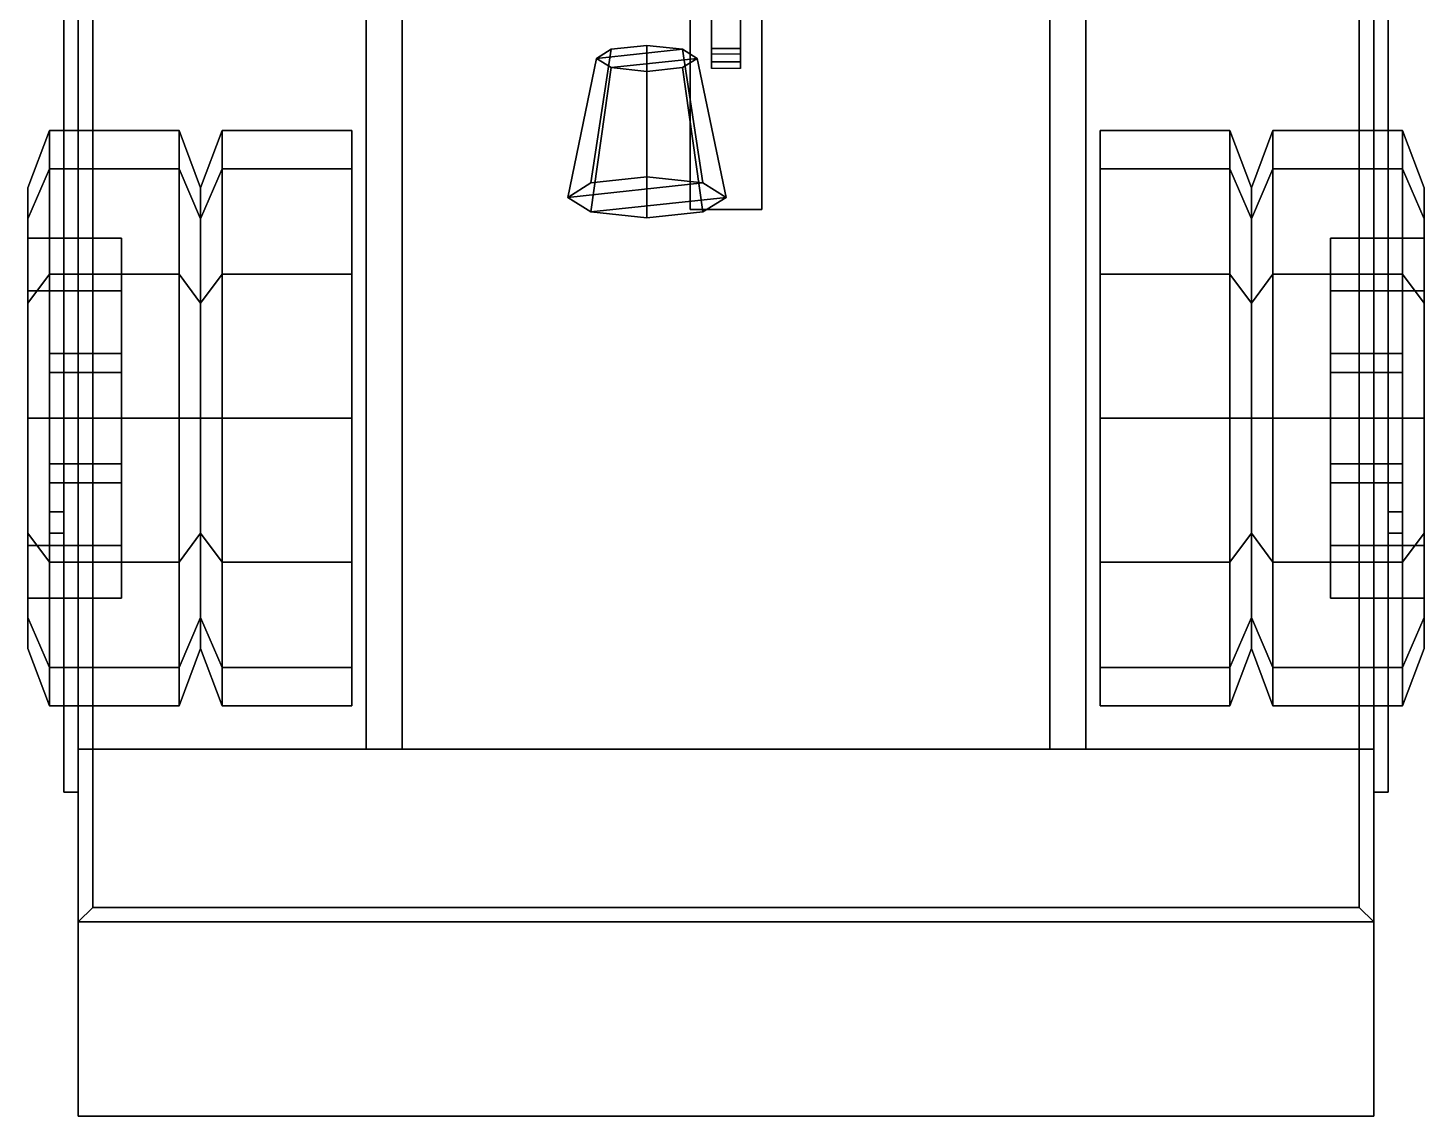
# Model space of a CAD drawing. Header units: millimetres. Extents: x -1 to 1, y -2.6 to 9.5.
# Drawn here: x -0.97 to 0.97, y -2.61 to -1.098 of the extents above; entities that cross this region are included whole.
import ezdxf

# ---------------------------------------------------------------- set-up
doc = ezdxf.new("R2010")
doc.units = ezdxf.units.MM
doc.layers.add('sleeve', color=5, linetype='Continuous')
doc.layers.add('wheels', color=2, linetype='Continuous')

msp = doc.modelspace()

# ---------------------------------------------------------------- linework, layer by layer
for points in [[(0.9, 0.11, 1.03), (0.9, -2.34, 1.03), (-0.9, -2.34, 1.03), (-0.9, 0.11, 1.03)], [(-0.9, 0.11, 1.99), (-0.9, 0.06, 1.26), (-0.9, -2.16, 1.26), (-0.9, -2.34, 1.99)], [(-0.88, 0.09, 1.99), (-0.9, 0.11, 1.99), (-0.9, -2.34, 1.99), (-0.88, -2.32, 1.99)], [(-0.9, 0.11, 1.03), (-0.9, -2.34, 1.03), (-0.9, -2.16, 1.05), (-0.9, 0.06, 1.05)], [(-0.5, 0.11, 0.6), (-0.5, -2.1, 0.6), (-0.5, -2.1, 1.03), (-0.5, 0.11, 1.03)], [(-0.45, 0.11, 0.6), (-0.45, -2.1, 0.6), (-0.5, -2.1, 0.6), (-0.5, 0.11, 0.6)], [(-0.5, -2.1, 1.03), (-0.45, -2.1, 1.03), (-0.45, 0.11, 1.03), (-0.5, 0.11, 1.03)], [(-0.45, 0.11, 1.03), (-0.45, -2.1, 1.03), (-0.45, -2.1, 0.6), (-0.45, 0.11, 0.6)], [(0.45, -2.1, 1.03), (0.5, -2.1, 1.03), (0.5, 0.11, 1.03), (0.45, 0.11, 1.03)], [(0.5, 0.11, 0.6), (0.5, -2.1, 0.6), (0.45, -2.1, 0.6), (0.45, 0.11, 0.6)], [(0.45, 0.11, 0.6), (0.45, -2.1, 0.6), (0.45, -2.1, 1.03), (0.45, 0.11, 1.03)], [(0.5, 0.11, 1.03), (0.5, -2.1, 1.03), (0.5, -2.1, 0.6), (0.5, 0.11, 0.6)], [(0.88, -2.32, 1.99), (0.9, -2.34, 1.99), (0.9, 0.11, 1.99), (0.88, 0.09, 1.99)], [(0.9, -2.34, 1.99), (0.9, -2.16, 1.26), (0.9, 0.06, 1.26), (0.9, 0.11, 1.99)], [(0.9, 0.06, 1.05), (0.9, -2.16, 1.05), (0.9, -2.34, 1.03), (0.9, 0.11, 1.03)], [(-0.88, 0.09, 1.05), (-0.88, -2.32, 1.05), (0.88, -2.32, 1.05), (0.88, 0.09, 1.05)], [(-0.88, -2.32, 1.99), (-0.88, -2.32, 1.05), (-0.88, 0.09, 1.05), (-0.88, 0.09, 1.99)], [(0.88, 0.09, 1.99), (0.88, 0.09, 1.05), (0.88, -2.32, 1.05), (0.88, -2.32, 1.99)], [(-0.92, 0.06, 1.26), (-0.92, -2.16, 1.26), (-0.9, -2.16, 1.26), (-0.9, 0.06, 1.26)], [(-0.92, 0.06, 1.05), (-0.92, -2.16, 1.05), (-0.92, -2.16, 1.26), (-0.92, 0.06, 1.26)], [(-0.9, 0.06, 1.05), (-0.9, -2.16, 1.05), (-0.92, -2.16, 1.05), (-0.92, 0.06, 1.05)], [(0.9, 0.06, 1.26), (0.9, -2.16, 1.26), (0.92, -2.16, 1.26), (0.92, 0.06, 1.26)], [(0.92, 0.06, 1.05), (0.92, -2.16, 1.05), (0.9, -2.16, 1.05), (0.9, 0.06, 1.05)], [(0.92, -2.16, 1.26), (0.92, -2.16, 1.05), (0.92, 0.06, 1.05), (0.92, 0.06, 1.26)], [(-0.92, -1.77, 1.22), (-0.92, -1.77, 1.01), (-0.94, -1.77, 1.01), (-0.94, -1.77, 1.22)], [(-0.94, -1.77, 1.01), (-0.94, -1.8, 1.01), (-0.94, -1.8, 1.22), (-0.94, -1.77, 1.22)], [(-0.92, -1.77, 1.01), (-0.92, -1.8, 1.01), (-0.94, -1.8, 1.01), (-0.94, -1.77, 1.01)], [(-0.94, -1.77, 1.22), (-0.94, -1.8, 1.22), (-0.92, -1.8, 1.22), (-0.92, -1.77, 1.22)], [(-0.92, -1.8, 1.05), (-0.92, -1.8, 1.01), (-0.92, -1.77, 1.01), (-0.92, -1.77, 1.05)], [(0.92, -1.77, 1.01), (0.92, -1.8, 1.01), (0.92, -1.8, 1.05), (0.92, -1.77, 1.05)], [(0.94, -1.77, 1.22), (0.94, -1.77, 1.01), (0.92, -1.77, 1.01), (0.92, -1.77, 1.22)], [(0.94, -1.77, 1.01), (0.94, -1.8, 1.01), (0.92, -1.8, 1.01), (0.92, -1.77, 1.01)], [(0.92, -1.77, 1.22), (0.92, -1.8, 1.22), (0.94, -1.8, 1.22), (0.94, -1.77, 1.22)], [(0.94, -1.8, 1.22), (0.94, -1.8, 1.01), (0.94, -1.77, 1.01), (0.94, -1.77, 1.22)], [(-0.94, -1.8, 1.22), (-0.94, -1.8, 1.01), (-0.92, -1.8, 1.01), (-0.92, -1.8, 1.22)], [(0.92, -1.8, 1.22), (0.92, -1.8, 1.01), (0.94, -1.8, 1.01), (0.94, -1.8, 1.22)], [(-0.9, -2.1, 0.58), (-0.9, -2.61, 0.58), (-0.9, -2.61, 1.03), (-0.9, -2.1, 1.03)], [(0.9, -2.1, 1.03), (0.9, -2.1, 0.58), (-0.9, -2.1, 0.58), (-0.9, -2.1, 1.03)], [(0.9, -2.1, 0.58), (0.9, -2.61, 0.58), (-0.9, -2.61, 0.58), (-0.9, -2.1, 0.58)], [(-0.5, -2.1, 0.6), (-0.45, -2.1, 0.6), (-0.45, -2.1, 1.03), (-0.5, -2.1, 1.03)], [(0.45, -2.1, 0.6), (0.5, -2.1, 0.6), (0.5, -2.1, 1.03), (0.45, -2.1, 1.03)], [(0.9, -2.61, 1.03), (0.9, -2.61, 0.58), (0.9, -2.1, 0.58), (0.9, -2.1, 1.03)], [(-0.92, -2.16, 1.26), (-0.92, -2.16, 1.05), (-0.9, -2.16, 1.05), (-0.9, -2.16, 1.26)], [(-0.9, -2.16, 1.26), (-0.9, -2.16, 1.05), (-0.9, -2.34, 1.03), (-0.9, -2.34, 1.99)], [(0.9, -2.16, 1.26), (0.9, -2.16, 1.05), (0.92, -2.16, 1.05), (0.92, -2.16, 1.26)], [(0.9, -2.34, 1.99), (0.9, -2.34, 1.03), (0.9, -2.16, 1.05), (0.9, -2.16, 1.26)], [(-0.88, -2.32, 1.99), (-0.9, -2.34, 1.99), (0.9, -2.34, 1.99), (0.88, -2.32, 1.99)], [(0.88, -2.32, 1.99), (0.88, -2.32, 1.05), (-0.88, -2.32, 1.05), (-0.88, -2.32, 1.99)], [(-0.9, -2.34, 1.03), (-0.9, -2.61, 1.03), (0.9, -2.61, 1.03), (0.9, -2.34, 1.03)], [(-0.9, -2.34, 1.99), (-0.9, -2.34, 1.03), (0.9, -2.34, 1.03), (0.9, -2.34, 1.99)], [(-0.9, -2.61, 1.03), (-0.9, -2.61, 0.58), (0.9, -2.61, 0.58), (0.9, -2.61, 1.03)]]:
    msp.add_3dface(points)
at = {"layer": 'sleeve'}
for points in [[(-0.05, -0.75, 2.32), (-0.05, -1.35, 2.32), (-0.05, -1.35, 2.5), (-0.05, -0.75, 2.5)], [(0.05, -0.75, 2.32), (0.05, -1.35, 2.32), (-0.05, -1.35, 2.32), (-0.05, -0.75, 2.32)], [(-0.05, -0.75, 2.5), (-0.05, -1.35, 2.5), (0.05, -1.35, 2.5), (0.05, -0.75, 2.5)], [(0.05, -1.35, 2.5), (0.05, -1.35, 2.32), (0.05, -0.75, 2.32), (0.05, -0.75, 2.5)], [(0.02, -1.0592, 2.1808), (0.02, -1.1264, 2.2814), (-0.02, -1.1264, 2.2814), (-0.02, -1.0592, 2.1808)], [(-0.02, -1.0733, 2.1667), (-0.02, -1.1449, 2.2737), (-0.02, -1.1264, 2.2814), (-0.02, -1.0592, 2.1808)], [(0.02, -1.0592, 2.1808), (0.02, -1.1264, 2.2814), (0.02, -1.1449, 2.2737), (0.02, -1.0733, 2.1667)], [(0.02, -1.0733, 2.1667), (0.02, -1.1449, 2.2737), (-0.02, -1.1449, 2.2737), (-0.02, -1.0733, 2.1667)], [(-0.11, -1.1219, 2.5976), (-0.1595, -1.1272, 2.5778), (-0.1878, -1.3131, 2.6569), (-0.11, -1.3047, 2.688)], [(-0.0605, -1.1272, 2.5778), (-0.18, -1.14, 2.53), (-0.1595, -1.1272, 2.5778), (-0.11, -1.1219, 2.5976)], [(-0.0605, -1.1272, 2.5778), (-0.11, -1.1219, 2.5976), (-0.11, -1.3047, 2.688), (-0.0322, -1.3131, 2.6569)], [(-0.1595, -1.1272, 2.5778), (-0.18, -1.14, 2.53), (-0.22, -1.3332, 2.5818), (-0.1878, -1.3131, 2.6569)], [(-0.18, -1.14, 2.53), (-0.1595, -1.1528, 2.4822), (-0.1878, -1.3533, 2.5066), (-0.22, -1.3332, 2.5818)], [(-0.04, -1.14, 2.53), (-0.1595, -1.1528, 2.4822), (-0.18, -1.14, 2.53), (-0.0605, -1.1272, 2.5778)], [(-0.0605, -1.1528, 2.4822), (-0.11, -1.1581, 2.4624), (-0.1595, -1.1528, 2.4822), (-0.04, -1.14, 2.53)], [(-0.04, -1.14, 2.53), (-0.0605, -1.1272, 2.5778), (-0.0322, -1.3131, 2.6569), (0, -1.3332, 2.5818)], [(-0.0605, -1.1528, 2.4822), (-0.04, -1.14, 2.53), (0, -1.3332, 2.5818), (-0.0322, -1.3533, 2.5066)], [(0.02, -1.1264, 2.2814), (0.02, -1.1341, 2.32), (-0.02, -1.1341, 2.32), (-0.02, -1.1264, 2.2814)], [(-0.02, -1.1449, 2.2737), (-0.02, -1.1541, 2.32), (-0.02, -1.1341, 2.32), (-0.02, -1.1264, 2.2814)], [(0.02, -1.1264, 2.2814), (0.02, -1.1341, 2.32), (0.02, -1.1541, 2.32), (0.02, -1.1449, 2.2737)], [(-0.1595, -1.1528, 2.4822), (-0.11, -1.1581, 2.4624), (-0.11, -1.3617, 2.4755), (-0.1878, -1.3533, 2.5066)], [(-0.11, -1.1581, 2.4624), (-0.0605, -1.1528, 2.4822), (-0.0322, -1.3533, 2.5066), (-0.11, -1.3617, 2.4755)], [(0.02, -1.1449, 2.2737), (0.02, -1.1541, 2.32), (-0.02, -1.1541, 2.32), (-0.02, -1.1449, 2.2737)], [(-0.11, -1.3047, 2.688), (-0.1878, -1.3131, 2.6569), (-0.22, -1.3332, 2.5818), (-0.0322, -1.3131, 2.6569)], [(-0.0322, -1.3131, 2.6569), (-0.22, -1.3332, 2.5818), (-0.1878, -1.3533, 2.5066), (0, -1.3332, 2.5818)], [(0, -1.3332, 2.5818), (-0.1878, -1.3533, 2.5066), (-0.11, -1.3617, 2.4755), (-0.0322, -1.3533, 2.5066)], [(-0.05, -1.35, 2.5), (-0.05, -1.35, 2.32), (0.05, -1.35, 2.32), (0.05, -1.35, 2.5)]]:
    msp.add_3dface(points, dxfattribs=at)
at = {"layer": 'wheels'}
for points in [[(-0.94, -1.2936, 0.61), (-0.94, -1.24, 0.41), (-0.97, -1.32, 0.41), (-0.97, -1.3629, 0.57)], [(-0.94, -1.24, 0.41), (-0.94, -1.2936, 0.21), (-0.97, -1.3629, 0.25), (-0.97, -1.32, 0.41)], [(-0.76, -1.2936, 0.61), (-0.76, -1.24, 0.41), (-0.94, -1.24, 0.41), (-0.94, -1.2936, 0.61)], [(-0.76, -1.24, 0.41), (-0.76, -1.2936, 0.21), (-0.94, -1.2936, 0.21), (-0.94, -1.24, 0.41)], [(-0.76, -1.9864, 0.21), (-0.76, -1.24, 0.41), (-0.76, -1.2936, 0.61), (-0.76, -2.04, 0.41)], [(-0.76, -1.84, 0.0636), (-0.76, -1.2936, 0.21), (-0.76, -1.24, 0.41), (-0.76, -1.9864, 0.21)], [(-0.76, -1.24, 0.41), (-0.76, -1.2936, 0.61), (-0.73, -1.3629, 0.57), (-0.73, -1.32, 0.41)], [(-0.76, -1.2936, 0.21), (-0.76, -1.24, 0.41), (-0.73, -1.32, 0.41), (-0.73, -1.3629, 0.25)], [(-0.7, -1.2936, 0.61), (-0.7, -1.24, 0.41), (-0.73, -1.32, 0.41), (-0.73, -1.3629, 0.57)], [(-0.7, -1.24, 0.41), (-0.7, -1.2936, 0.21), (-0.73, -1.3629, 0.25), (-0.73, -1.32, 0.41)], [(-0.52, -1.2936, 0.61), (-0.52, -1.24, 0.41), (-0.7, -1.24, 0.41), (-0.7, -1.2936, 0.61)], [(-0.52, -1.24, 0.41), (-0.52, -1.2936, 0.21), (-0.7, -1.2936, 0.21), (-0.7, -1.24, 0.41)], [(-0.52, -1.9864, 0.21), (-0.52, -1.24, 0.41), (-0.52, -1.2936, 0.61), (-0.52, -2.04, 0.41)], [(-0.52, -1.84, 0.0636), (-0.52, -1.2936, 0.21), (-0.52, -1.24, 0.41), (-0.52, -1.9864, 0.21)], [(0.52, -1.24, 0.41), (0.52, -1.2936, 0.61), (0.7, -1.2936, 0.61), (0.7, -1.24, 0.41)], [(0.52, -1.24, 0.41), (0.52, -1.9864, 0.61), (0.52, -1.84, 0.7564), (0.52, -1.2936, 0.61)], [(0.52, -1.2936, 0.21), (0.52, -2.04, 0.41), (0.52, -1.9864, 0.61), (0.52, -1.24, 0.41)], [(0.52, -1.2936, 0.21), (0.52, -1.24, 0.41), (0.7, -1.24, 0.41), (0.7, -1.2936, 0.21)], [(0.7, -1.24, 0.41), (0.7, -1.2936, 0.61), (0.73, -1.3629, 0.57), (0.73, -1.32, 0.41)], [(0.7, -1.2936, 0.21), (0.7, -1.24, 0.41), (0.73, -1.32, 0.41), (0.73, -1.3629, 0.25)], [(0.76, -1.2936, 0.61), (0.76, -1.24, 0.41), (0.73, -1.32, 0.41), (0.73, -1.3629, 0.57)], [(0.76, -1.24, 0.41), (0.76, -1.2936, 0.21), (0.73, -1.3629, 0.25), (0.73, -1.32, 0.41)], [(0.76, -1.2936, 0.21), (0.76, -2.04, 0.41), (0.76, -1.9864, 0.61), (0.76, -1.24, 0.41)], [(0.76, -1.24, 0.41), (0.76, -1.9864, 0.61), (0.76, -1.84, 0.7564), (0.76, -1.2936, 0.61)], [(0.76, -1.24, 0.41), (0.76, -1.2936, 0.61), (0.94, -1.2936, 0.61), (0.94, -1.24, 0.41)], [(0.76, -1.2936, 0.21), (0.76, -1.24, 0.41), (0.94, -1.24, 0.41), (0.94, -1.2936, 0.21)], [(0.94, -1.24, 0.41), (0.94, -1.2936, 0.61), (0.97, -1.3629, 0.57), (0.97, -1.32, 0.41)], [(0.94, -1.2936, 0.21), (0.94, -1.24, 0.41), (0.97, -1.32, 0.41), (0.97, -1.3629, 0.25)], [(-0.94, -1.2936, 0.21), (-0.94, -1.44, 0.0636), (-0.97, -1.48, 0.1329), (-0.97, -1.3629, 0.25)], [(-0.94, -1.44, 0.7564), (-0.94, -1.2936, 0.61), (-0.97, -1.3629, 0.57), (-0.97, -1.48, 0.6871)], [(-0.76, -1.2936, 0.21), (-0.76, -1.44, 0.0636), (-0.94, -1.44, 0.0636), (-0.94, -1.2936, 0.21)], [(-0.76, -1.44, 0.7564), (-0.76, -1.2936, 0.61), (-0.94, -1.2936, 0.61), (-0.94, -1.44, 0.7564)], [(-0.76, -1.64, 0.01), (-0.76, -1.44, 0.0636), (-0.76, -1.2936, 0.21), (-0.76, -1.84, 0.0636)], [(-0.76, -2.04, 0.41), (-0.76, -1.2936, 0.61), (-0.76, -1.44, 0.7564), (-0.76, -1.9864, 0.61)], [(-0.76, -1.2936, 0.61), (-0.76, -1.44, 0.7564), (-0.73, -1.48, 0.6871), (-0.73, -1.3629, 0.57)], [(-0.76, -1.44, 0.0636), (-0.76, -1.2936, 0.21), (-0.73, -1.3629, 0.25), (-0.73, -1.48, 0.1329)], [(-0.7, -1.44, 0.7564), (-0.7, -1.2936, 0.61), (-0.73, -1.3629, 0.57), (-0.73, -1.48, 0.6871)], [(-0.7, -1.2936, 0.21), (-0.7, -1.44, 0.0636), (-0.73, -1.48, 0.1329), (-0.73, -1.3629, 0.25)], [(-0.52, -1.2936, 0.21), (-0.52, -1.44, 0.0636), (-0.7, -1.44, 0.0636), (-0.7, -1.2936, 0.21)], [(-0.52, -1.44, 0.7564), (-0.52, -1.2936, 0.61), (-0.7, -1.2936, 0.61), (-0.7, -1.44, 0.7564)], [(-0.52, -1.64, 0.01), (-0.52, -1.44, 0.0636), (-0.52, -1.2936, 0.21), (-0.52, -1.84, 0.0636)], [(-0.52, -2.04, 0.41), (-0.52, -1.2936, 0.61), (-0.52, -1.44, 0.7564), (-0.52, -1.9864, 0.61)], [(0.52, -1.44, 0.0636), (0.52, -1.9864, 0.21), (0.52, -2.04, 0.41), (0.52, -1.2936, 0.21)], [(0.52, -1.44, 0.0636), (0.52, -1.2936, 0.21), (0.7, -1.2936, 0.21), (0.7, -1.44, 0.0636)], [(0.52, -1.2936, 0.61), (0.52, -1.44, 0.7564), (0.7, -1.44, 0.7564), (0.7, -1.2936, 0.61)], [(0.52, -1.2936, 0.61), (0.52, -1.84, 0.7564), (0.52, -1.64, 0.81), (0.52, -1.44, 0.7564)], [(0.7, -1.44, 0.0636), (0.7, -1.2936, 0.21), (0.73, -1.3629, 0.25), (0.73, -1.48, 0.1329)], [(0.7, -1.2936, 0.61), (0.7, -1.44, 0.7564), (0.73, -1.48, 0.6871), (0.73, -1.3629, 0.57)], [(0.76, -1.2936, 0.21), (0.76, -1.44, 0.0636), (0.73, -1.48, 0.1329), (0.73, -1.3629, 0.25)], [(0.76, -1.44, 0.7564), (0.76, -1.2936, 0.61), (0.73, -1.3629, 0.57), (0.73, -1.48, 0.6871)], [(0.76, -1.44, 0.0636), (0.76, -1.9864, 0.21), (0.76, -2.04, 0.41), (0.76, -1.2936, 0.21)], [(0.76, -1.44, 0.0636), (0.76, -1.2936, 0.21), (0.94, -1.2936, 0.21), (0.94, -1.44, 0.0636)], [(0.76, -1.2936, 0.61), (0.76, -1.84, 0.7564), (0.76, -1.64, 0.81), (0.76, -1.44, 0.7564)], [(0.76, -1.2936, 0.61), (0.76, -1.44, 0.7564), (0.94, -1.44, 0.7564), (0.94, -1.2936, 0.61)], [(0.94, -1.44, 0.0636), (0.94, -1.2936, 0.21), (0.97, -1.3629, 0.25), (0.97, -1.48, 0.1329)], [(0.94, -1.2936, 0.61), (0.94, -1.44, 0.7564), (0.97, -1.48, 0.6871), (0.97, -1.3629, 0.57)], [(-0.97, -1.3629, 0.57), (-0.97, -1.32, 0.41), (-0.97, -1.39, 0.41), (-0.97, -1.4632, 0.5868)], [(-0.97, -1.32, 0.41), (-0.97, -1.3629, 0.25), (-0.97, -1.39, 0.41)], [(0.97, -1.32, 0.41), (0.97, -1.3629, 0.57), (0.97, -1.39, 0.41)], [(0.97, -1.3629, 0.25), (0.97, -1.32, 0.41), (0.97, -1.39, 0.41), (0.97, -1.4632, 0.2332)], [(-0.97, -1.48, 0.6871), (-0.97, -1.3629, 0.57), (-0.97, -1.4632, 0.5868), (-0.97, -1.64, 0.66)], [(-0.97, -1.3629, 0.25), (-0.97, -1.48, 0.1329), (-0.97, -1.4632, 0.2332), (-0.97, -1.39, 0.41)], [(0.97, -1.3629, 0.57), (0.97, -1.48, 0.6871), (0.97, -1.4632, 0.5868), (0.97, -1.39, 0.41)], [(0.97, -1.48, 0.1329), (0.97, -1.3629, 0.25), (0.97, -1.4632, 0.2332), (0.97, -1.64, 0.16)], [(-0.84, -1.39, 0.41), (-0.84, -1.4632, 0.5868), (-0.97, -1.4632, 0.5868), (-0.97, -1.39, 0.41)], [(-0.84, -1.4632, 0.2332), (-0.84, -1.39, 0.41), (-0.97, -1.39, 0.41), (-0.97, -1.4632, 0.2332)], [(-0.84, -1.4632, 0.5868), (-0.84, -1.39, 0.41), (-0.84, -1.55, 0.41), (-0.84, -1.5764, 0.4736)], [(-0.84, -1.39, 0.41), (-0.84, -1.4632, 0.2332), (-0.84, -1.5764, 0.3464), (-0.84, -1.55, 0.41)], [(0.84, -1.39, 0.41), (0.84, -1.4632, 0.5868), (0.84, -1.5764, 0.4736), (0.84, -1.55, 0.41)], [(0.84, -1.4632, 0.5868), (0.84, -1.39, 0.41), (0.97, -1.39, 0.41), (0.97, -1.4632, 0.5868)], [(0.84, -1.4632, 0.2332), (0.84, -1.39, 0.41), (0.84, -1.55, 0.41), (0.84, -1.5764, 0.3464)], [(0.84, -1.39, 0.41), (0.84, -1.4632, 0.2332), (0.97, -1.4632, 0.2332), (0.97, -1.39, 0.41)], [(-0.94, -1.44, 0.0636), (-0.94, -1.64, 0.01), (-0.97, -1.64, 0.09), (-0.97, -1.48, 0.1329)], [(-0.94, -1.64, 0.81), (-0.94, -1.44, 0.7564), (-0.97, -1.48, 0.6871), (-0.97, -1.64, 0.73)], [(-0.76, -1.44, 0.0636), (-0.76, -1.64, 0.01), (-0.94, -1.64, 0.01), (-0.94, -1.44, 0.0636)], [(-0.76, -1.64, 0.81), (-0.76, -1.44, 0.7564), (-0.94, -1.44, 0.7564), (-0.94, -1.64, 0.81)], [(-0.76, -1.9864, 0.61), (-0.76, -1.44, 0.7564), (-0.76, -1.64, 0.81), (-0.76, -1.84, 0.7564)], [(-0.76, -1.44, 0.7564), (-0.76, -1.64, 0.81), (-0.73, -1.64, 0.73), (-0.73, -1.48, 0.6871)], [(-0.76, -1.64, 0.01), (-0.76, -1.44, 0.0636), (-0.73, -1.48, 0.1329), (-0.73, -1.64, 0.09)], [(-0.7, -1.64, 0.81), (-0.7, -1.44, 0.7564), (-0.73, -1.48, 0.6871), (-0.73, -1.64, 0.73)], [(-0.7, -1.44, 0.0636), (-0.7, -1.64, 0.01), (-0.73, -1.64, 0.09), (-0.73, -1.48, 0.1329)], [(-0.52, -1.44, 0.0636), (-0.52, -1.64, 0.01), (-0.7, -1.64, 0.01), (-0.7, -1.44, 0.0636)], [(-0.52, -1.64, 0.81), (-0.52, -1.44, 0.7564), (-0.7, -1.44, 0.7564), (-0.7, -1.64, 0.81)], [(-0.52, -1.9864, 0.61), (-0.52, -1.44, 0.7564), (-0.52, -1.64, 0.81), (-0.52, -1.84, 0.7564)], [(0.52, -1.64, 0.01), (0.52, -1.44, 0.0636), (0.7, -1.44, 0.0636), (0.7, -1.64, 0.01)], [(0.52, -1.64, 0.01), (0.52, -1.84, 0.0636), (0.52, -1.9864, 0.21), (0.52, -1.44, 0.0636)], [(0.52, -1.44, 0.7564), (0.52, -1.64, 0.81), (0.7, -1.64, 0.81), (0.7, -1.44, 0.7564)], [(0.7, -1.64, 0.01), (0.7, -1.44, 0.0636), (0.73, -1.48, 0.1329), (0.73, -1.64, 0.09)], [(0.7, -1.44, 0.7564), (0.7, -1.64, 0.81), (0.73, -1.64, 0.73), (0.73, -1.48, 0.6871)], [(0.76, -1.44, 0.0636), (0.76, -1.64, 0.01), (0.73, -1.64, 0.09), (0.73, -1.48, 0.1329)], [(0.76, -1.64, 0.81), (0.76, -1.44, 0.7564), (0.73, -1.48, 0.6871), (0.73, -1.64, 0.73)], [(0.76, -1.64, 0.01), (0.76, -1.84, 0.0636), (0.76, -1.9864, 0.21), (0.76, -1.44, 0.0636)], [(0.76, -1.64, 0.01), (0.76, -1.44, 0.0636), (0.94, -1.44, 0.0636), (0.94, -1.64, 0.01)], [(0.76, -1.44, 0.7564), (0.76, -1.64, 0.81), (0.94, -1.64, 0.81), (0.94, -1.44, 0.7564)], [(0.94, -1.64, 0.01), (0.94, -1.44, 0.0636), (0.97, -1.48, 0.1329), (0.97, -1.64, 0.09)], [(0.94, -1.44, 0.7564), (0.94, -1.64, 0.81), (0.97, -1.64, 0.73), (0.97, -1.48, 0.6871)], [(-0.84, -1.4632, 0.5868), (-0.84, -1.64, 0.66), (-0.97, -1.64, 0.66), (-0.97, -1.4632, 0.5868)], [(-0.84, -1.64, 0.16), (-0.84, -1.4632, 0.2332), (-0.97, -1.4632, 0.2332), (-0.97, -1.64, 0.16)], [(-0.97, -1.48, 0.1329), (-0.97, -1.64, 0.09), (-0.97, -1.64, 0.16), (-0.97, -1.4632, 0.2332)], [(-0.84, -1.64, 0.66), (-0.84, -1.4632, 0.5868), (-0.84, -1.5764, 0.4736), (-0.84, -1.64, 0.5)], [(-0.84, -1.4632, 0.2332), (-0.84, -1.64, 0.16), (-0.84, -1.64, 0.32), (-0.84, -1.5764, 0.3464)], [(0.84, -1.64, 0.16), (0.84, -1.4632, 0.2332), (0.84, -1.5764, 0.3464), (0.84, -1.64, 0.32)], [(0.84, -1.4632, 0.2332), (0.84, -1.64, 0.16), (0.97, -1.64, 0.16), (0.97, -1.4632, 0.2332)], [(0.84, -1.4632, 0.5868), (0.84, -1.64, 0.66), (0.84, -1.64, 0.5), (0.84, -1.5764, 0.4736)], [(0.84, -1.64, 0.66), (0.84, -1.4632, 0.5868), (0.97, -1.4632, 0.5868), (0.97, -1.64, 0.66)], [(0.97, -1.48, 0.6871), (0.97, -1.64, 0.73), (0.97, -1.64, 0.66), (0.97, -1.4632, 0.5868)], [(-0.97, -1.64, 0.73), (-0.97, -1.48, 0.6871), (-0.97, -1.64, 0.66)], [(0.97, -1.64, 0.09), (0.97, -1.48, 0.1329), (0.97, -1.64, 0.16)], [(-0.84, -1.5764, 0.4736), (-0.84, -1.55, 0.41), (-0.94, -1.55, 0.41), (-0.94, -1.5764, 0.4736)], [(-0.84, -1.55, 0.41), (-0.84, -1.5764, 0.3464), (-0.94, -1.5764, 0.3464), (-0.94, -1.55, 0.41)], [(-0.94, -1.73, 0.41), (-0.94, -1.5764, 0.4736), (-0.94, -1.55, 0.41), (-0.94, -1.7036, 0.3464)], [(-0.94, -1.7036, 0.3464), (-0.94, -1.55, 0.41), (-0.94, -1.5764, 0.3464), (-0.94, -1.64, 0.32)], [(0.84, -1.55, 0.41), (0.84, -1.5764, 0.4736), (0.94, -1.5764, 0.4736), (0.94, -1.55, 0.41)], [(0.84, -1.5764, 0.3464), (0.84, -1.55, 0.41), (0.94, -1.55, 0.41), (0.94, -1.5764, 0.3464)], [(0.94, -1.55, 0.41), (0.94, -1.7036, 0.4736), (0.94, -1.73, 0.41), (0.94, -1.5764, 0.3464)], [(0.94, -1.5764, 0.4736), (0.94, -1.64, 0.5), (0.94, -1.7036, 0.4736), (0.94, -1.55, 0.41)], [(-0.84, -1.64, 0.5), (-0.84, -1.5764, 0.4736), (-0.94, -1.5764, 0.4736), (-0.94, -1.64, 0.5)], [(-0.84, -1.5764, 0.3464), (-0.84, -1.64, 0.32), (-0.94, -1.64, 0.32), (-0.94, -1.5764, 0.3464)], [(-0.94, -1.7036, 0.4736), (-0.94, -1.64, 0.5), (-0.94, -1.5764, 0.4736), (-0.94, -1.73, 0.41)], [(0.84, -1.64, 0.32), (0.84, -1.5764, 0.3464), (0.94, -1.5764, 0.3464), (0.94, -1.64, 0.32)], [(0.84, -1.5764, 0.4736), (0.84, -1.64, 0.5), (0.94, -1.64, 0.5), (0.94, -1.5764, 0.4736)], [(0.94, -1.5764, 0.3464), (0.94, -1.73, 0.41), (0.94, -1.7036, 0.3464), (0.94, -1.64, 0.32)], [(-0.94, -1.64, 0.01), (-0.94, -1.84, 0.0636), (-0.97, -1.8, 0.1329), (-0.97, -1.64, 0.09)], [(-0.94, -1.84, 0.7564), (-0.94, -1.64, 0.81), (-0.97, -1.64, 0.73), (-0.97, -1.8, 0.6871)], [(-0.84, -1.64, 0.66), (-0.84, -1.8168, 0.5868), (-0.97, -1.8168, 0.5868), (-0.97, -1.64, 0.66)], [(-0.84, -1.8168, 0.2332), (-0.84, -1.64, 0.16), (-0.97, -1.64, 0.16), (-0.97, -1.8168, 0.2332)], [(-0.97, -1.8, 0.1329), (-0.97, -1.9171, 0.25), (-0.97, -1.8168, 0.2332), (-0.97, -1.64, 0.16)], [(-0.97, -1.64, 0.09), (-0.97, -1.8, 0.1329), (-0.97, -1.64, 0.16)], [(-0.97, -1.8, 0.6871), (-0.97, -1.64, 0.73), (-0.97, -1.64, 0.66), (-0.97, -1.8168, 0.5868)], [(-0.76, -1.64, 0.01), (-0.76, -1.84, 0.0636), (-0.94, -1.84, 0.0636), (-0.94, -1.64, 0.01)], [(-0.76, -1.84, 0.7564), (-0.76, -1.64, 0.81), (-0.94, -1.64, 0.81), (-0.94, -1.84, 0.7564)], [(-0.84, -1.7036, 0.4736), (-0.84, -1.64, 0.5), (-0.94, -1.64, 0.5), (-0.94, -1.7036, 0.4736)], [(-0.84, -1.64, 0.32), (-0.84, -1.7036, 0.3464), (-0.94, -1.7036, 0.3464), (-0.94, -1.64, 0.32)], [(-0.84, -1.8168, 0.5868), (-0.84, -1.64, 0.66), (-0.84, -1.64, 0.5), (-0.84, -1.7036, 0.4736)], [(-0.84, -1.64, 0.16), (-0.84, -1.8168, 0.2332), (-0.84, -1.7036, 0.3464), (-0.84, -1.64, 0.32)], [(-0.76, -1.64, 0.81), (-0.76, -1.84, 0.7564), (-0.73, -1.8, 0.6871), (-0.73, -1.64, 0.73)], [(-0.76, -1.84, 0.0636), (-0.76, -1.64, 0.01), (-0.73, -1.64, 0.09), (-0.73, -1.8, 0.1329)], [(-0.7, -1.84, 0.7564), (-0.7, -1.64, 0.81), (-0.73, -1.64, 0.73), (-0.73, -1.8, 0.6871)], [(-0.7, -1.64, 0.01), (-0.7, -1.84, 0.0636), (-0.73, -1.8, 0.1329), (-0.73, -1.64, 0.09)], [(-0.52, -1.64, 0.01), (-0.52, -1.84, 0.0636), (-0.7, -1.84, 0.0636), (-0.7, -1.64, 0.01)], [(-0.52, -1.84, 0.7564), (-0.52, -1.64, 0.81), (-0.7, -1.64, 0.81), (-0.7, -1.84, 0.7564)], [(0.52, -1.84, 0.0636), (0.52, -1.64, 0.01), (0.7, -1.64, 0.01), (0.7, -1.84, 0.0636)], [(0.52, -1.64, 0.81), (0.52, -1.84, 0.7564), (0.7, -1.84, 0.7564), (0.7, -1.64, 0.81)], [(0.7, -1.84, 0.0636), (0.7, -1.64, 0.01), (0.73, -1.64, 0.09), (0.73, -1.8, 0.1329)], [(0.7, -1.64, 0.81), (0.7, -1.84, 0.7564), (0.73, -1.8, 0.6871), (0.73, -1.64, 0.73)], [(0.76, -1.64, 0.01), (0.76, -1.84, 0.0636), (0.73, -1.8, 0.1329), (0.73, -1.64, 0.09)], [(0.76, -1.84, 0.7564), (0.76, -1.64, 0.81), (0.73, -1.64, 0.73), (0.73, -1.8, 0.6871)], [(0.76, -1.84, 0.0636), (0.76, -1.64, 0.01), (0.94, -1.64, 0.01), (0.94, -1.84, 0.0636)], [(0.76, -1.64, 0.81), (0.76, -1.84, 0.7564), (0.94, -1.84, 0.7564), (0.94, -1.64, 0.81)], [(0.84, -1.8168, 0.2332), (0.84, -1.64, 0.16), (0.84, -1.64, 0.32), (0.84, -1.7036, 0.3464)], [(0.84, -1.64, 0.16), (0.84, -1.8168, 0.2332), (0.97, -1.8168, 0.2332), (0.97, -1.64, 0.16)], [(0.84, -1.7036, 0.3464), (0.84, -1.64, 0.32), (0.94, -1.64, 0.32), (0.94, -1.7036, 0.3464)], [(0.84, -1.64, 0.66), (0.84, -1.8168, 0.5868), (0.84, -1.7036, 0.4736), (0.84, -1.64, 0.5)], [(0.84, -1.64, 0.5), (0.84, -1.7036, 0.4736), (0.94, -1.7036, 0.4736), (0.94, -1.64, 0.5)], [(0.84, -1.8168, 0.5868), (0.84, -1.64, 0.66), (0.97, -1.64, 0.66), (0.97, -1.8168, 0.5868)], [(0.94, -1.84, 0.0636), (0.94, -1.64, 0.01), (0.97, -1.64, 0.09), (0.97, -1.8, 0.1329)], [(0.94, -1.64, 0.81), (0.94, -1.84, 0.7564), (0.97, -1.8, 0.6871), (0.97, -1.64, 0.73)], [(0.97, -1.8, 0.1329), (0.97, -1.64, 0.09), (0.97, -1.64, 0.16), (0.97, -1.8168, 0.2332)], [(0.97, -1.8, 0.6871), (0.97, -1.9171, 0.57), (0.97, -1.8168, 0.5868), (0.97, -1.64, 0.66)], [(0.97, -1.64, 0.73), (0.97, -1.8, 0.6871), (0.97, -1.64, 0.66)], [(-0.84, -1.73, 0.41), (-0.84, -1.7036, 0.4736), (-0.94, -1.7036, 0.4736), (-0.94, -1.73, 0.41)], [(-0.84, -1.7036, 0.3464), (-0.84, -1.73, 0.41), (-0.94, -1.73, 0.41), (-0.94, -1.7036, 0.3464)], [(-0.84, -1.8168, 0.2332), (-0.84, -1.89, 0.41), (-0.84, -1.73, 0.41), (-0.84, -1.7036, 0.3464)], [(-0.84, -1.89, 0.41), (-0.84, -1.8168, 0.5868), (-0.84, -1.7036, 0.4736), (-0.84, -1.73, 0.41)], [(0.84, -1.8168, 0.5868), (0.84, -1.89, 0.41), (0.84, -1.73, 0.41), (0.84, -1.7036, 0.4736)], [(0.84, -1.7036, 0.4736), (0.84, -1.73, 0.41), (0.94, -1.73, 0.41), (0.94, -1.7036, 0.4736)], [(0.84, -1.89, 0.41), (0.84, -1.8168, 0.2332), (0.84, -1.7036, 0.3464), (0.84, -1.73, 0.41)], [(0.84, -1.73, 0.41), (0.84, -1.7036, 0.3464), (0.94, -1.7036, 0.3464), (0.94, -1.73, 0.41)], [(-0.94, -1.84, 0.0636), (-0.94, -1.9864, 0.21), (-0.97, -1.9171, 0.25), (-0.97, -1.8, 0.1329)], [(-0.94, -1.9864, 0.61), (-0.94, -1.84, 0.7564), (-0.97, -1.8, 0.6871), (-0.97, -1.9171, 0.57)], [(-0.97, -1.9171, 0.57), (-0.97, -1.8, 0.6871), (-0.97, -1.8168, 0.5868), (-0.97, -1.89, 0.41)], [(-0.76, -1.84, 0.7564), (-0.76, -1.9864, 0.61), (-0.73, -1.9171, 0.57), (-0.73, -1.8, 0.6871)], [(-0.76, -1.9864, 0.21), (-0.76, -1.84, 0.0636), (-0.73, -1.8, 0.1329), (-0.73, -1.9171, 0.25)], [(-0.7, -1.9864, 0.61), (-0.7, -1.84, 0.7564), (-0.73, -1.8, 0.6871), (-0.73, -1.9171, 0.57)], [(-0.7, -1.84, 0.0636), (-0.7, -1.9864, 0.21), (-0.73, -1.9171, 0.25), (-0.73, -1.8, 0.1329)], [(0.7, -1.9864, 0.21), (0.7, -1.84, 0.0636), (0.73, -1.8, 0.1329), (0.73, -1.9171, 0.25)], [(0.7, -1.84, 0.7564), (0.7, -1.9864, 0.61), (0.73, -1.9171, 0.57), (0.73, -1.8, 0.6871)], [(0.76, -1.84, 0.0636), (0.76, -1.9864, 0.21), (0.73, -1.9171, 0.25), (0.73, -1.8, 0.1329)], [(0.76, -1.9864, 0.61), (0.76, -1.84, 0.7564), (0.73, -1.8, 0.6871), (0.73, -1.9171, 0.57)], [(0.94, -1.9864, 0.21), (0.94, -1.84, 0.0636), (0.97, -1.8, 0.1329), (0.97, -1.9171, 0.25)], [(0.94, -1.84, 0.7564), (0.94, -1.9864, 0.61), (0.97, -1.9171, 0.57), (0.97, -1.8, 0.6871)], [(0.97, -1.9171, 0.25), (0.97, -1.8, 0.1329), (0.97, -1.8168, 0.2332), (0.97, -1.89, 0.41)], [(-0.84, -1.8168, 0.5868), (-0.84, -1.89, 0.41), (-0.97, -1.89, 0.41), (-0.97, -1.8168, 0.5868)], [(-0.84, -1.89, 0.41), (-0.84, -1.8168, 0.2332), (-0.97, -1.8168, 0.2332), (-0.97, -1.89, 0.41)], [(-0.97, -1.9171, 0.25), (-0.97, -1.96, 0.41), (-0.97, -1.89, 0.41), (-0.97, -1.8168, 0.2332)], [(0.84, -1.89, 0.41), (0.84, -1.8168, 0.5868), (0.97, -1.8168, 0.5868), (0.97, -1.89, 0.41)], [(0.84, -1.8168, 0.2332), (0.84, -1.89, 0.41), (0.97, -1.89, 0.41), (0.97, -1.8168, 0.2332)], [(0.97, -1.9171, 0.57), (0.97, -1.96, 0.41), (0.97, -1.89, 0.41), (0.97, -1.8168, 0.5868)], [(-0.76, -1.84, 0.0636), (-0.76, -1.9864, 0.21), (-0.94, -1.9864, 0.21), (-0.94, -1.84, 0.0636)], [(-0.76, -1.9864, 0.61), (-0.76, -1.84, 0.7564), (-0.94, -1.84, 0.7564), (-0.94, -1.9864, 0.61)], [(-0.52, -1.84, 0.0636), (-0.52, -1.9864, 0.21), (-0.7, -1.9864, 0.21), (-0.7, -1.84, 0.0636)], [(-0.52, -1.9864, 0.61), (-0.52, -1.84, 0.7564), (-0.7, -1.84, 0.7564), (-0.7, -1.9864, 0.61)], [(0.52, -1.9864, 0.21), (0.52, -1.84, 0.0636), (0.7, -1.84, 0.0636), (0.7, -1.9864, 0.21)], [(0.52, -1.84, 0.7564), (0.52, -1.9864, 0.61), (0.7, -1.9864, 0.61), (0.7, -1.84, 0.7564)], [(0.76, -1.9864, 0.21), (0.76, -1.84, 0.0636), (0.94, -1.84, 0.0636), (0.94, -1.9864, 0.21)], [(0.76, -1.84, 0.7564), (0.76, -1.9864, 0.61), (0.94, -1.9864, 0.61), (0.94, -1.84, 0.7564)], [(-0.97, -1.96, 0.41), (-0.97, -1.9171, 0.57), (-0.97, -1.89, 0.41)], [(0.97, -1.96, 0.41), (0.97, -1.9171, 0.25), (0.97, -1.89, 0.41)], [(-0.94, -2.04, 0.41), (-0.94, -1.9864, 0.61), (-0.97, -1.9171, 0.57), (-0.97, -1.96, 0.41)], [(-0.94, -1.9864, 0.21), (-0.94, -2.04, 0.41), (-0.97, -1.96, 0.41), (-0.97, -1.9171, 0.25)], [(-0.76, -1.9864, 0.61), (-0.76, -2.04, 0.41), (-0.73, -1.96, 0.41), (-0.73, -1.9171, 0.57)], [(-0.76, -2.04, 0.41), (-0.76, -1.9864, 0.21), (-0.73, -1.9171, 0.25), (-0.73, -1.96, 0.41)], [(-0.7, -2.04, 0.41), (-0.7, -1.9864, 0.61), (-0.73, -1.9171, 0.57), (-0.73, -1.96, 0.41)], [(-0.7, -1.9864, 0.21), (-0.7, -2.04, 0.41), (-0.73, -1.96, 0.41), (-0.73, -1.9171, 0.25)], [(0.7, -1.9864, 0.61), (0.7, -2.04, 0.41), (0.73, -1.96, 0.41), (0.73, -1.9171, 0.57)], [(0.7, -2.04, 0.41), (0.7, -1.9864, 0.21), (0.73, -1.9171, 0.25), (0.73, -1.96, 0.41)], [(0.76, -2.04, 0.41), (0.76, -1.9864, 0.61), (0.73, -1.9171, 0.57), (0.73, -1.96, 0.41)], [(0.76, -1.9864, 0.21), (0.76, -2.04, 0.41), (0.73, -1.96, 0.41), (0.73, -1.9171, 0.25)], [(0.94, -1.9864, 0.61), (0.94, -2.04, 0.41), (0.97, -1.96, 0.41), (0.97, -1.9171, 0.57)], [(0.94, -2.04, 0.41), (0.94, -1.9864, 0.21), (0.97, -1.9171, 0.25), (0.97, -1.96, 0.41)], [(-0.76, -2.04, 0.41), (-0.76, -1.9864, 0.61), (-0.94, -1.9864, 0.61), (-0.94, -2.04, 0.41)], [(-0.76, -1.9864, 0.21), (-0.76, -2.04, 0.41), (-0.94, -2.04, 0.41), (-0.94, -1.9864, 0.21)], [(-0.52, -2.04, 0.41), (-0.52, -1.9864, 0.61), (-0.7, -1.9864, 0.61), (-0.7, -2.04, 0.41)], [(-0.52, -1.9864, 0.21), (-0.52, -2.04, 0.41), (-0.7, -2.04, 0.41), (-0.7, -1.9864, 0.21)], [(0.52, -1.9864, 0.61), (0.52, -2.04, 0.41), (0.7, -2.04, 0.41), (0.7, -1.9864, 0.61)], [(0.52, -2.04, 0.41), (0.52, -1.9864, 0.21), (0.7, -1.9864, 0.21), (0.7, -2.04, 0.41)], [(0.76, -1.9864, 0.61), (0.76, -2.04, 0.41), (0.94, -2.04, 0.41), (0.94, -1.9864, 0.61)], [(0.76, -2.04, 0.41), (0.76, -1.9864, 0.21), (0.94, -1.9864, 0.21), (0.94, -2.04, 0.41)]]:
    msp.add_3dface(points, dxfattribs=at)

doc.saveas('drawing.dxf')
